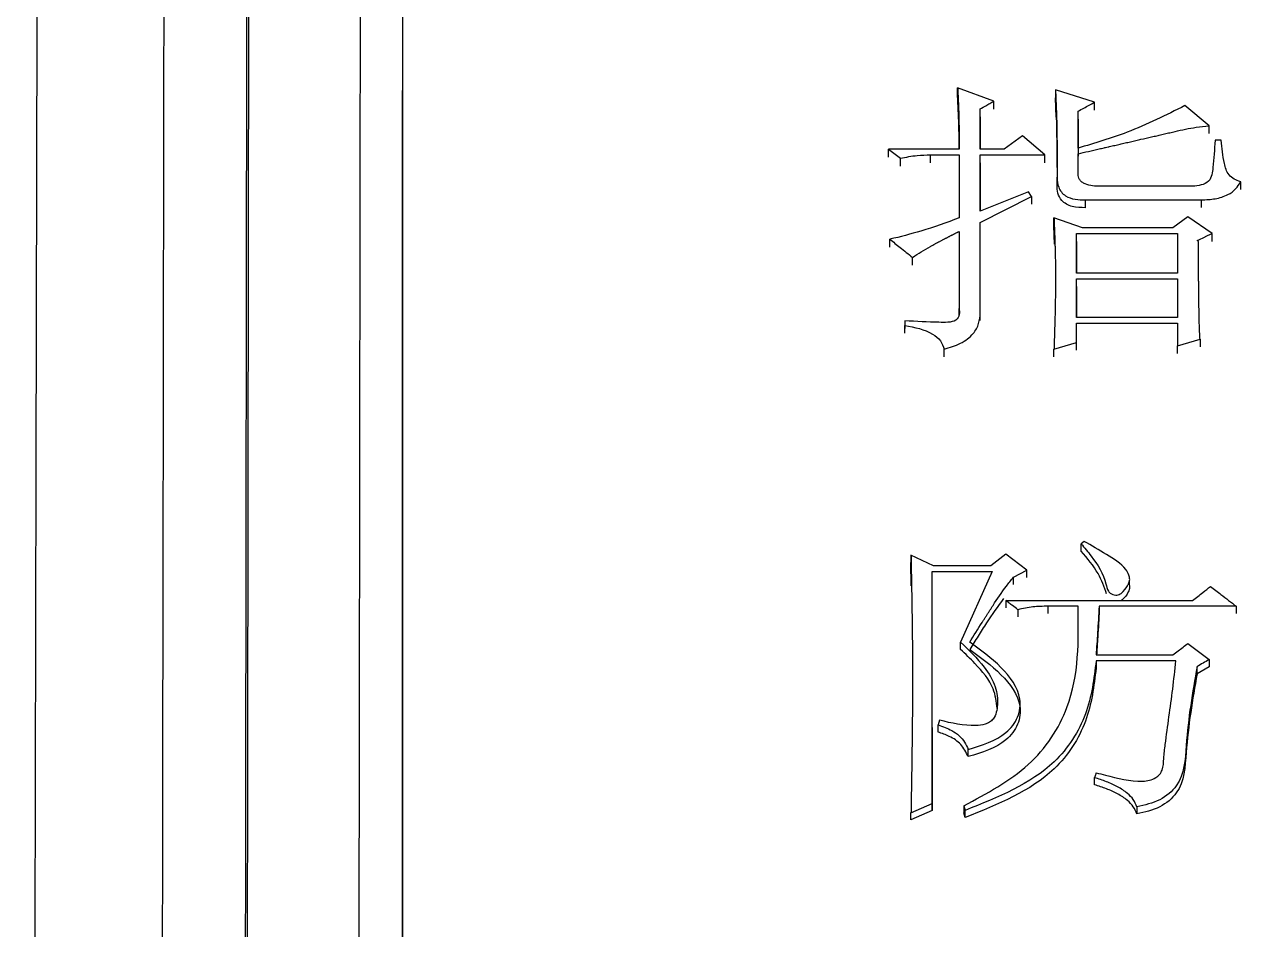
# Model space of a CAD drawing. Header units: millimetres. Extents: x 2379 to 4059, y 879 to 2067.
# Drawn here: x 2702.99 to 2711.73, y 1827 to 1833.5 of the extents above; entities that cross this region are included whole.
import ezdxf

# ---------------------------------------------------------------- set-up
doc = ezdxf.new("R2010")
doc.units = ezdxf.units.MM

msp = doc.modelspace()

# ---------------------------------------------------------------- linework, layer by layer
at = {"color": 7, "linetype": 'Continuous', "lineweight": 25}
for p, q in [((2709.9534, 1832.9526), (2709.6938, 1833.0488)), ((2709.6938, 1832.9914), (2709.6938, 1833.0488)), ((2710.6781, 1832.9446), (2710.3969, 1833.0328)), ((2710.3969, 1833.0328), (2710.3969, 1832.9757)), ((2705.704, 1831.9982), (2705.704, 1833.0294)), ((2709.9534, 1832.8956), (2709.9534, 1832.9526)), ((2710.4018, 1832.8381), (2710.3969, 1832.9754)), ((2710.6781, 1832.8875), (2710.6781, 1832.9446)), ((2709.856, 1832.6068), (2709.856, 1832.8964)), ((2709.856, 1832.8394), (2709.856, 1832.8964)), ((2710.5591, 1832.615), (2710.5591, 1832.8803)), ((2710.5591, 1832.8234), (2710.5591, 1832.8803)), ((2711.5003, 1832.7758), (2711.3272, 1832.9204)), ((2709.856, 1832.8392), (2709.856, 1832.6068)), ((2710.5591, 1832.8231), (2710.5591, 1832.5581)), ((2711.5003, 1832.719), (2711.5003, 1832.7758)), ((2710.1589, 1832.7034), (2710.0291, 1832.6068)), ((2710.3212, 1832.5665), (2710.1589, 1832.7034)), ((2709.1962, 1832.6068), (2709.2827, 1832.5424)), ((2709.7046, 1832.6068), (2709.1962, 1832.6068)), ((2709.1962, 1832.5502), (2709.1962, 1832.6068)), ((2710.0291, 1832.6068), (2709.856, 1832.6068)), ((2711.5868, 1832.6713), (2711.5435, 1832.6713)), ((2709.2827, 1832.4858), (2709.2827, 1832.5424)), ((2709.499, 1832.5665), (2709.7046, 1832.5665)), ((2709.4991, 1832.51), (2709.499, 1832.5665)), ((2709.7046, 1832.5665), (2709.7046, 1832.1141)), ((2709.856, 1832.5665), (2710.3212, 1832.5665)), ((2709.856, 1832.1627), (2709.856, 1832.5665)), ((2709.856, 1832.51), (2709.856, 1832.5665)), ((2709.856, 1832.5098), (2709.856, 1832.1627)), ((2710.3212, 1832.51), (2710.3212, 1832.5665)), ((2710.5591, 1832.4294), (2710.5591, 1832.5746)), ((2710.5591, 1832.518), (2710.5591, 1832.5746)), ((2710.4077, 1832.3486), (2710.4077, 1832.4052)), ((2711.3812, 1832.3406), (2710.7214, 1832.3406)), ((2711.7274, 1832.3166), (2711.7274, 1832.3729)), ((2710.2022, 1832.3002), (2709.856, 1832.1627)), ((2709.856, 1832.0817), (2710.2238, 1832.2678)), ((2710.2238, 1832.2678), (2710.2022, 1832.3002)), ((2710.2238, 1832.2678), (2710.2238, 1832.2116)), ((2710.6132, 1832.2436), (2711.4462, 1832.2436)), ((2710.6132, 1832.1872), (2710.6132, 1832.2436)), ((2711.4462, 1832.1874), (2711.4462, 1832.2436)), ((2709.856, 1831.4313), (2709.856, 1832.0817)), ((2709.856, 1832.0257), (2709.856, 1832.0817)), ((2710.5916, 1832.0412), (2710.3861, 1832.1141)), ((2710.3861, 1832.0581), (2710.3861, 1832.1141)), ((2711.3488, 1832.1222), (2711.2406, 1832.0412)), ((2711.5219, 1832.0006), (2711.3488, 1832.1222)), ((2709.7046, 1832.0169), (2709.7046, 1831.4639)), ((2710.3899, 1831.926), (2710.3861, 1832.0579)), ((2710.5483, 1832.0006), (2711.2731, 1832.0006)), ((2710.5483, 1831.7164), (2710.5483, 1832.0006)), ((2710.5483, 1831.9448), (2710.5483, 1832.0006)), ((2711.2406, 1832.0412), (2710.5916, 1832.0412)), ((2711.2731, 1832.0006), (2711.2731, 1831.7164)), ((2711.5219, 1831.9448), (2711.5219, 1832.0006)), ((2709.207, 1831.9041), (2709.207, 1831.9601)), ((2710.5483, 1831.9446), (2710.5483, 1831.7164)), ((2711.4245, 1831.9439), (2711.4137, 1831.952)), ((2709.3693, 1831.7745), (2709.3693, 1831.8302)), ((2711.2731, 1831.7164), (2710.5483, 1831.7164)), ((2710.5483, 1831.6757), (2711.2731, 1831.6757)), ((2710.5483, 1831.3987), (2710.5483, 1831.6757)), ((2710.5483, 1831.6202), (2710.5483, 1831.6757)), ((2711.2731, 1831.6757), (2711.2731, 1831.3987)), ((2710.5483, 1831.6201), (2710.5483, 1831.3987)), ((2709.7046, 1831.4086), (2709.7046, 1831.4639)), ((2709.3152, 1831.3742), (2709.3152, 1831.3415)), ((2709.856, 1831.3761), (2709.856, 1831.4313)), ((2711.2731, 1831.3987), (2710.5483, 1831.3987)), ((2709.3152, 1831.2865), (2709.3152, 1831.3415)), ((2709.3152, 1831.3382), (2709.3152, 1831.3191)), ((2710.5483, 1831.3579), (2711.2731, 1831.3579)), ((2710.5483, 1831.219), (2710.5483, 1831.3579)), ((2710.5483, 1831.3028), (2710.5483, 1831.3579)), ((2711.2731, 1831.3579), (2711.2731, 1831.1945)), ((2710.3861, 1831.1699), (2710.5483, 1831.219)), ((2710.5483, 1831.1641), (2710.5483, 1831.219)), ((2711.2731, 1831.1945), (2711.4354, 1831.2435)), ((2711.4354, 1831.2435), (2711.4354, 1831.1886)), ((2709.5964, 1831.1151), (2709.5964, 1831.1699)), ((2710.3861, 1831.1151), (2710.3861, 1831.1699)), ((2711.2731, 1831.1396), (2711.2731, 1831.1945)), ((2710.6025, 1829.7896), (2710.5808, 1829.773)), ((2710.5808, 1829.7199), (2710.5808, 1829.773)), ((2709.5207, 1829.6153), (2709.3585, 1829.69)), ((2709.3585, 1829.69), (2709.3585, 1829.637)), ((2709.3608, 1829.4707), (2709.3585, 1829.637)), ((2710.0399, 1829.6983), (2709.9318, 1829.6153)), ((2710.1914, 1829.5821), (2710.0399, 1829.6983)), ((2709.5099, 1829.5738), (2709.9426, 1829.5738)), ((2709.5099, 1827.9073), (2709.5099, 1829.5738)), ((2709.5099, 1829.5209), (2709.5099, 1829.5738)), ((2709.9318, 1829.6153), (2709.5207, 1829.6153)), ((2709.9426, 1829.5738), (2709.7154, 1829.0657)), ((2710.094, 1829.5322), (2710.1914, 1829.5821)), ((2710.1914, 1829.5292), (2710.1914, 1829.5821)), ((2710.094, 1829.4794), (2710.094, 1829.5322)), ((2710.9286, 1829.5233), (2710.9286, 1829.5326)), ((2710.9286, 1829.4795), (2710.9286, 1829.5107)), ((2710.0399, 1829.3658), (2711.3813, 1829.3658)), ((2710.0399, 1829.3658), (2710.0399, 1829.3132)), ((2710.1265, 1829.2992), (2710.1265, 1829.2467)), ((2710.5592, 1829.3242), (2710.3428, 1829.3242)), ((2710.3428, 1829.3242), (2710.3428, 1829.2716)), ((2711.695, 1829.3242), (2710.7106, 1829.3242)), ((2710.7106, 1829.3242), (2710.7106, 1829.2716)), ((2711.695, 1829.3242), (2711.695, 1829.2716)), ((2709.7154, 1829.0134), (2709.7154, 1829.0657)), ((2710.689, 1828.9738), (2711.2407, 1828.9738)), ((2711.2623, 1828.932), (2710.689, 1828.932)), ((2710.689, 1828.932), (2710.689, 1828.8799)), ((2711.5003, 1828.9404), (2711.5003, 1828.8883)), ((2711.4137, 1828.8382), (2711.4137, 1828.8902)), ((2711.5003, 1828.8883), (2711.4137, 1828.8382)), ((2710.1428, 1828.5687), (2710.1428, 1828.6204)), ((2709.564, 1828.5048), (2709.5532, 1828.4712)), ((2709.5099, 1828.4531), (2709.5099, 1827.8566)), ((2709.5532, 1828.4198), (2709.5532, 1828.4712)), ((2709.7695, 1828.2436), (2709.7695, 1828.2948)), ((2710.6782, 1828.0418), (2710.6782, 1828.0928)), ((2709.3585, 1827.8398), (2709.5099, 1827.9073)), ((2709.5099, 1827.8566), (2709.5099, 1827.9073)), ((2709.7371, 1827.8904), (2709.7479, 1827.8567)), ((2710.9811, 1827.882), (2710.9811, 1827.8313)), ((2709.5099, 1827.8566), (2709.3585, 1827.7891)), ((2709.3585, 1827.7891), (2709.3585, 1827.8398)), ((2709.7479, 1827.806), (2709.7371, 1827.8397)), ((2709.7479, 1827.806), (2709.7479, 1827.8567))]:
    msp.add_line(p, q, dxfattribs=at)
at = {"color": 7, "linetype": 'Continuous', "lineweight": 25, "flags": 128}
for points in [[(2702.9875, 1790.5756), (2702.9988, 1795.8671), (2703.01, 1801.1131), (2703.0211, 1806.2894), (2703.0319, 1811.3725), (2703.0426, 1816.3391), (2703.0529, 1821.1664), (2703.0629, 1825.8324), (2703.0724, 1830.3157), (2703.0816, 1834.5959), (2703.0903, 1838.6534), (2703.0984, 1842.4696), (2703.106, 1846.027), (2703.113, 1849.3094), (2703.1194, 1852.3017), (2703.1252, 1854.9904), (2703.1303, 1857.363), (2703.1346, 1859.4087), (2703.1383, 1861.1183), (2703.1412, 1862.4838), (2703.1434, 1863.499), (2703.1448, 1864.1592), (2703.1454, 1864.4615), (2703.1455, 1864.4825)], [(2711.4137, 1831.952), (2711.4577, 1831.9717), (2711.4898, 1831.9862), (2711.5219, 1832.0006)], [(2709.7371, 1827.8904), (2709.7371, 1827.8698), (2709.7371, 1827.8548), (2709.7371, 1827.8397)]]:
    msp.add_lwpolyline(points, dxfattribs=at)
at = {"color": 7, "linetype": 'Continuous', "lineweight": 25}
for points, knots in [([(2705.7035, 1864.7797), (2705.7036, 1864.6757), (2705.7036, 1864.1549), (2705.7037, 1862.788), (2705.7037, 1860.6281), (2705.7038, 1858.0097), (2705.7038, 1855.5472), (2705.7039, 1852.0394), (2705.7039, 1848.8964), (2705.7039, 1844.5813), (2705.704, 1839.8943), (2705.704, 1834.7621), (2705.7041, 1829.3385), (2705.7041, 1824.7798), (2705.7042, 1818.8573), (2705.7042, 1813.9516), (2705.7043, 1807.2726), (2705.7044, 1802.9799), (2705.7045, 1799.9787)], [0, 0, 0, 0, 0.020124, 0.100733, 0.181328, 0.221587, 0.302184, 0.342442, 0.423039, 0.463298, 0.543894, 0.624491, 0.664749, 0.745346, 0.785604, 0.8662, 0.906458, 1, 1, 1, 1]), ([(2704.0349, 1863.8317), (2704.035, 1863.86), (2704.0353, 1863.9485), (2704.034, 1862.9621), (2704.0311, 1860.9492), (2704.0264, 1857.8865), (2704.0212, 1854.4983), (2704.0161, 1851.1609), (2704.0115, 1848.0912), (2704.0059, 1844.4478), (2703.9994, 1840.1771), (2703.9921, 1835.5314), (2703.9844, 1830.5846), (2703.9762, 1825.4142), (2703.9672, 1819.7299), (2703.9573, 1813.5329), (2703.9466, 1806.8491), (2703.9391, 1802.1583), (2703.9352, 1799.7642)], [0, 0, 0, 0, 0.039342, 0.122943, 0.206183, 0.289063, 0.371582, 0.416612, 0.465601, 0.518547, 0.575452, 0.636313, 0.690059, 0.746552, 0.805793, 0.867782, 0.932518, 1, 1, 1, 1]), ([(2704.5402, 1799.6287), (2704.5448, 1802.928), (2704.5539, 1809.5265), (2704.5668, 1818.9565), (2704.5789, 1827.8371), (2704.5899, 1835.9948), (2704.5996, 1843.2952), (2704.6079, 1849.6129), (2704.6146, 1854.835), (2704.6196, 1858.8915), (2704.6228, 1861.6395), (2704.6243, 1863.0856), (2704.6239, 1863.0624), (2704.6237, 1863.0536)], [0, 0, 0, 0, 0.094309, 0.188619, 0.282928, 0.377238, 0.471547, 0.565857, 0.660166, 0.754475, 0.848785, 0.943094, 1, 1, 1, 1]), ([(2704.5542, 1799.58), (2704.5575, 1801.9657), (2704.564, 1806.6723), (2704.5733, 1813.4216), (2704.5819, 1819.7641), (2704.5899, 1825.6593), (2704.5973, 1831.0899), (2704.605, 1836.8229), (2704.6127, 1842.5915), (2704.6199, 1848.0718), (2704.6256, 1852.5389), (2704.6301, 1856.062), (2704.6334, 1858.724), (2704.6356, 1860.6269), (2704.6369, 1861.8457), (2704.6375, 1862.5627), (2704.6373, 1862.5935), (2704.6372, 1862.6082)], [0, 0, 0, 0, 0.06854, 0.13522, 0.200041, 0.263001, 0.324101, 0.38334, 0.468684, 0.549845, 0.626823, 0.699617, 0.768227, 0.832652, 0.892892, 0.948946, 1, 1, 1, 1]), ([(2705.4354, 1861.8544), (2705.4354, 1861.8664), (2705.4357, 1861.9787), (2705.4355, 1861.626), (2705.435, 1861.0561), (2705.4344, 1860.5094), (2705.4337, 1859.8352), (2705.4328, 1859.0271), (2705.4317, 1858.0872), (2705.4304, 1857.0157), (2705.4283, 1855.3061), (2705.4249, 1852.62), (2705.4197, 1848.4702), (2705.413, 1843.2538), (2705.4057, 1837.6469), (2705.3981, 1831.9697), (2705.3906, 1826.5026), (2705.3824, 1820.4898), (2705.3734, 1813.9422), (2705.3636, 1806.8993), (2705.3568, 1801.957), (2705.3533, 1799.4429)], [0, 0, 0, 0, 0.008365, 0.077995, 0.107986, 0.138061, 0.168221, 0.198465, 0.228793, 0.259205, 0.289702, 0.358895, 0.433683, 0.514064, 0.600037, 0.66048, 0.723411, 0.788828, 0.856732, 0.927123, 1, 1, 1, 1]), ([(2709.6938, 1833.0488), (2709.6939, 1833.0464), (2709.6941, 1833.0416), (2709.6945, 1833.0344), (2709.6949, 1833.0271), (2709.6952, 1833.0199), (2709.6956, 1833.0127), (2709.6959, 1833.0054), (2709.6963, 1832.9982), (2709.6967, 1832.991), (2709.697, 1832.9837), (2709.6973, 1832.9765), (2709.6977, 1832.9693), (2709.698, 1832.962), (2709.6983, 1832.9548), (2709.6987, 1832.9475), (2709.699, 1832.9403), (2709.6993, 1832.933), (2709.6996, 1832.9258), (2709.6999, 1832.9186), (2709.7002, 1832.9113), (2709.7004, 1832.9053), (2709.7006, 1832.8992), (2709.7008, 1832.8932), (2709.7011, 1832.8859), (2709.7013, 1832.8787), (2709.7015, 1832.8715), (2709.7017, 1832.8642), (2709.7019, 1832.8569), (2709.7021, 1832.8497), (2709.7023, 1832.8424), (2709.7025, 1832.8364), (2709.7026, 1832.8304), (2709.7027, 1832.8243), (2709.7029, 1832.8171), (2709.703, 1832.8098), (2709.7031, 1832.8025), (2709.7033, 1832.7953), (2709.7034, 1832.788), (2709.7035, 1832.7808), (2709.7036, 1832.7735), (2709.7037, 1832.7662), (2709.7038, 1832.7602), (2709.7038, 1832.7541), (2709.7039, 1832.7481), (2709.704, 1832.7408), (2709.704, 1832.7336), (2709.7041, 1832.7263), (2709.7041, 1832.719), (2709.7042, 1832.7118), (2709.7042, 1832.7045), (2709.7043, 1832.6972), (2709.7043, 1832.6912), (2709.7043, 1832.6851), (2709.7044, 1832.6791), (2709.7044, 1832.6718), (2709.7044, 1832.6645), (2709.7044, 1832.6573), (2709.7045, 1832.65), (2709.7045, 1832.6427), (2709.7045, 1832.6355), (2709.7045, 1832.6282), (2709.7045, 1832.6221), (2709.7046, 1832.615), (2709.7046, 1832.6103), (2709.7046, 1832.6068)], [0, 0, 0, 0, 0.01641, 0.03282, 0.04923, 0.06564, 0.08205, 0.098461, 0.114871, 0.131281, 0.147691, 0.164101, 0.180511, 0.196921, 0.213331, 0.229741, 0.246151, 0.262561, 0.278972, 0.295382, 0.311792, 0.328202, 0.336407, 0.352817, 0.369227, 0.385637, 0.402047, 0.418457, 0.434867, 0.451278, 0.467688, 0.484098, 0.492303, 0.508713, 0.525123, 0.541533, 0.557943, 0.574353, 0.590763, 0.607173, 0.623583, 0.639994, 0.656404, 0.664609, 0.681019, 0.697429, 0.713839, 0.730249, 0.746659, 0.763069, 0.779479, 0.795889, 0.8123, 0.820505, 0.836915, 0.853325, 0.869735, 0.886145, 0.902555, 0.918965, 0.935375, 0.951785, 0.968195, 0.9764, 1, 1, 1, 1]), ([(2710.3969, 1833.0328), (2710.3972, 1833.0266), (2710.3976, 1833.0173), (2710.3981, 1833.0049), (2710.3985, 1832.9957), (2710.3989, 1832.9864), (2710.3993, 1832.9771), (2710.3997, 1832.9678), (2710.4002, 1832.9554), (2710.4009, 1832.9399), (2710.4016, 1832.9213), (2710.4023, 1832.9027), (2710.4037, 1832.8655), (2710.4049, 1832.8283), (2710.4058, 1832.7911), (2710.4062, 1832.7724), (2710.4066, 1832.7538), (2710.4069, 1832.7352), (2710.4072, 1832.7165), (2710.4075, 1832.6917), (2710.4077, 1832.6668), (2710.4079, 1832.6419), (2710.408, 1832.6233), (2710.4081, 1832.6046), (2710.4081, 1832.5859), (2710.4081, 1832.5704), (2710.4081, 1832.5579), (2710.4081, 1832.5486), (2710.4081, 1832.5392), (2710.4081, 1832.5299), (2710.4081, 1832.5206), (2710.4081, 1832.5112), (2710.4081, 1832.5019), (2710.408, 1832.4925), (2710.408, 1832.4801), (2710.408, 1832.4676), (2710.4079, 1832.4551), (2710.4079, 1832.4458), (2710.4078, 1832.438), (2710.4078, 1832.4318), (2710.4078, 1832.4271), (2710.4078, 1832.4224), (2710.4078, 1832.4177), (2710.4077, 1832.412), (2710.4077, 1832.4078), (2710.4077, 1832.4052)], [0, 0, 0, 0, 0.0297, 0.04455, 0.0594, 0.07425, 0.0891, 0.10395, 0.1188, 0.1485, 0.1782, 0.2079, 0.237599, 0.3564, 0.3861, 0.4158, 0.4455, 0.4752, 0.5049, 0.5346, 0.594, 0.6237, 0.6534, 0.6831, 0.7128, 0.742499, 0.757349, 0.772199, 0.787049, 0.801899, 0.816749, 0.831599, 0.846449, 0.861299, 0.876149, 0.905849, 0.920699, 0.935549, 0.950399, 0.957824, 0.965249, 0.972674, 0.980099, 0.987524, 1, 1, 1, 1]), ([(2709.7044, 1832.6068), (2709.7043, 1832.6267), (2709.7042, 1832.6853), (2709.7023, 1832.8136), (2709.6971, 1832.9218), (2709.6938, 1832.9914)], [0, 0, 0, 0, 0.154244, 0.455917, 1, 1, 1, 1]), ([(2709.856, 1832.8964), (2709.8696, 1832.9043), (2709.8927, 1832.9176), (2709.9251, 1832.9363), (2709.944, 1832.9472), (2709.9534, 1832.9526)], [0, 0, 0, 0, 0.419954, 0.709976, 1, 1, 1, 1]), ([(2710.5591, 1832.8803), (2710.5731, 1832.8878), (2710.5999, 1832.9023), (2710.6395, 1832.9237), (2710.6653, 1832.9376), (2710.6781, 1832.9446)], [0, 0, 0, 0, 0.350984, 0.675491, 1, 1, 1, 1]), ([(2711.3272, 1832.9204), (2711.1913, 1832.8524), (2710.9472, 1832.73), (2710.6784, 1832.6503), (2710.5591, 1832.615)], [0, 0, 0, 0, 0.5565668, 1, 1, 1, 1]), ([(2710.4023, 1832.8384), (2710.4024, 1832.8345), (2710.4029, 1832.8036), (2710.4073, 1832.6363), (2710.4076, 1832.5169), (2710.4077, 1832.4551), (2710.4077, 1832.4329), (2710.4077, 1832.429), (2710.4077, 1832.43), (2710.4078, 1832.4304)], [0, 0, 0, 0, 0.068293, 0.542837, 0.809759, 0.931747, 0.959329, 0.986395, 1, 1, 1, 1]), ([(2710.5591, 1832.5746), (2710.6094, 1832.5861), (2710.6659, 1832.5991), (2710.7286, 1832.6134), (2710.7443, 1832.617), (2710.76, 1832.6206), (2710.7726, 1832.6235), (2710.7883, 1832.6271), (2710.8102, 1832.6321), (2710.8416, 1832.6393), (2710.873, 1832.6465), (2710.9044, 1832.6537), (2710.9295, 1832.6595), (2710.9609, 1832.6667), (2710.986, 1832.6725), (2711.0299, 1832.6826), (2711.0676, 1832.6912), (2711.1115, 1832.7013), (2711.1366, 1832.7071), (2711.168, 1832.7144), (2711.1931, 1832.7202), (2711.2244, 1832.7274), (2711.2934, 1832.7434), (2711.3867, 1832.7641), (2711.4694, 1832.7727), (2711.5003, 1832.7758)], [0, 0, 0, 0, 0.1607092, 0.1807979, 0.2008865, 0.2109308, 0.2310195, 0.2410638, 0.2611525, 0.3013298, 0.3415071, 0.3615958, 0.4017731, 0.4218617, 0.462039, 0.4821277, 0.5624823, 0.582571, 0.6227483, 0.6428369, 0.6830142, 0.7031029, 0.7432802, 0.9040946, 1, 1, 1, 1]), ([(2711.5435, 1832.6713), (2711.5392, 1832.6055), (2711.5339, 1832.5226), (2711.5223, 1832.4242), (2711.503, 1832.3723), (2711.4434, 1832.3468), (2711.4021, 1832.3427), (2711.3812, 1832.3406)], [0, 0, 0, 0, 0.489877, 0.617073, 0.743751, 0.869803, 1, 1, 1, 1]), ([(2711.7274, 1832.3729), (2711.7111, 1832.3786), (2711.679, 1832.3899), (2711.6283, 1832.4325), (2711.6009, 1832.5324), (2711.5924, 1832.6162), (2711.5868, 1832.6713)], [0, 0, 0, 0, 0.1278182, 0.252018, 0.5084072, 1, 1, 1, 1]), ([(2709.2827, 1832.5424), (2709.3225, 1832.5504), (2709.3936, 1832.5647), (2709.4668, 1832.566), (2709.499, 1832.5665)], [0, 0, 0, 0, 0.558835, 1, 1, 1, 1]), ([(2710.7214, 1832.3406), (2710.6823, 1832.3419), (2710.6334, 1832.3436), (2710.5859, 1832.3702), (2710.5634, 1832.3939), (2710.5608, 1832.4156), (2710.5591, 1832.4294)], [0, 0, 0, 0, 0.51629, 0.647429, 0.774862, 1, 1, 1, 1]), ([(2710.4077, 1832.4052), (2710.4092, 1832.3809), (2710.4121, 1832.332), (2710.4603, 1832.2692), (2710.5377, 1832.244), (2710.5879, 1832.2437), (2710.6132, 1832.2436)], [0, 0, 0, 0, 0.26803, 0.540931, 0.767912, 1, 1, 1, 1]), ([(2710.6132, 1832.1872), (2710.5807, 1832.1874), (2710.517, 1832.1877), (2710.4399, 1832.2306), (2710.411, 1832.2916), (2710.4088, 1832.3297), (2710.4077, 1832.3486)], [0, 0, 0, 0, 0.294945, 0.576546, 0.789412, 1, 1, 1, 1]), ([(2711.4462, 1832.2436), (2711.4792, 1832.2448), (2711.5449, 1832.2473), (2711.6312, 1832.2741), (2711.6944, 1832.3189), (2711.7165, 1832.3551), (2711.7274, 1832.3729)], [0, 0, 0, 0, 0.288794, 0.57293, 0.789593, 1, 1, 1, 1]), ([(2709.7046, 1832.1141), (2709.614, 1832.0806), (2709.452, 1832.0207), (2709.282, 1831.9787), (2709.207, 1831.9601)], [0, 0, 0, 0, 0.558886, 1, 1, 1, 1]), ([(2710.3861, 1832.1141), (2710.3863, 1832.1078), (2710.3867, 1832.0984), (2710.3872, 1832.0859), (2710.3876, 1832.0765), (2710.3879, 1832.0671), (2710.3883, 1832.0577), (2710.3886, 1832.0483), (2710.389, 1832.0389), (2710.3894, 1832.0295), (2710.3897, 1832.0201), (2710.3901, 1832.0107), (2710.3904, 1832.0012), (2710.3908, 1831.9918), (2710.3911, 1831.9824), (2710.3914, 1831.973), (2710.3917, 1831.9636), (2710.3921, 1831.9542), (2710.3925, 1831.9416), (2710.393, 1831.9259), (2710.3935, 1831.9071), (2710.3941, 1831.8883), (2710.3946, 1831.8694), (2710.395, 1831.8506), (2710.3955, 1831.8317), (2710.3958, 1831.8128), (2710.3964, 1831.7751), (2710.3968, 1831.7373), (2710.3969, 1831.6996), (2710.397, 1831.6807), (2710.3969, 1831.6555), (2710.3968, 1831.624), (2710.3964, 1831.5862), (2710.396, 1831.5484), (2710.3953, 1831.5105), (2710.3947, 1831.479), (2710.3941, 1831.4474), (2710.3935, 1831.4222), (2710.3928, 1831.3969), (2710.3923, 1831.378), (2710.3918, 1831.359), (2710.3914, 1831.3432), (2710.391, 1831.3306), (2710.3908, 1831.3211), (2710.3905, 1831.3116), (2710.3902, 1831.3021), (2710.3899, 1831.2927), (2710.3896, 1831.2832), (2710.3893, 1831.2737), (2710.389, 1831.2642), (2710.3887, 1831.2547), (2710.3884, 1831.2453), (2710.3882, 1831.2358), (2710.3879, 1831.2279), (2710.3877, 1831.2215), (2710.3876, 1831.2168), (2710.3874, 1831.212), (2710.3873, 1831.2073), (2710.3871, 1831.2026), (2710.387, 1831.1978), (2710.3868, 1831.1931), (2710.3867, 1831.1883), (2710.3865, 1831.1836), (2710.3863, 1831.1774), (2710.3862, 1831.1729), (2710.3861, 1831.1699)], [0, 0, 0, 0, 0.020012, 0.030018, 0.040024, 0.050031, 0.060037, 0.070043, 0.080049, 0.090055, 0.100061, 0.110067, 0.120073, 0.130079, 0.140086, 0.150092, 0.160098, 0.170104, 0.18011, 0.200122, 0.220134, 0.240147, 0.260159, 0.280171, 0.300183, 0.320196, 0.340208, 0.420258, 0.44027, 0.460282, 0.480294, 0.520319, 0.560343, 0.600368, 0.640392, 0.680417, 0.700429, 0.740454, 0.760466, 0.780478, 0.80049, 0.820502, 0.830509, 0.840515, 0.850521, 0.860527, 0.870533, 0.880539, 0.890545, 0.900551, 0.910557, 0.920564, 0.93057, 0.940576, 0.945579, 0.950582, 0.955585, 0.960588, 0.965591, 0.970594, 0.975597, 0.9806, 0.985603, 0.990606, 1, 1, 1, 1]), ([(2705.7045, 1800.8985), (2705.7045, 1801.2052), (2705.7044, 1804.1042), (2705.7043, 1809.53), (2705.7042, 1815.7477), (2705.7041, 1821.7827), (2705.7041, 1826.4127), (2705.704, 1830.2237), (2705.704, 1831.667), (2705.704, 1832.0639)], [0, 0, 0, 0, 0.027476, 0.259697, 0.491874, 0.607849, 0.840033, 0.956008, 1, 1, 1, 1]), ([(2709.3693, 1831.8302), (2709.4114, 1831.8574), (2709.4562, 1831.8863), (2709.5063, 1831.9137), (2709.5174, 1831.9197), (2709.5286, 1831.9257), (2709.5398, 1831.9317), (2709.551, 1831.9377), (2709.5622, 1831.9436), (2709.5734, 1831.9495), (2709.5819, 1831.9539), (2709.5931, 1831.9598), (2709.6044, 1831.9656), (2709.6143, 1831.9707), (2709.6214, 1831.9744), (2709.627, 1831.9773), (2709.6327, 1831.9802), (2709.6383, 1831.9831), (2709.644, 1831.986), (2709.6497, 1831.9889), (2709.6539, 1831.991), (2709.6596, 1831.9939), (2709.6652, 1831.9968), (2709.6709, 1831.9997), (2709.6752, 1832.0019), (2709.6808, 1832.0048), (2709.6865, 1832.0077), (2709.6922, 1832.0105), (2709.6977, 1832.0134), (2709.7019, 1832.0155), (2709.7046, 1832.0169)], [0, 0, 0, 0, 0.396041, 0.420732, 0.445423, 0.494806, 0.519497, 0.544188, 0.59357, 0.618261, 0.642952, 0.667643, 0.717025, 0.741716, 0.754061, 0.778752, 0.791098, 0.803443, 0.828134, 0.84048, 0.852825, 0.865171, 0.889862, 0.902207, 0.914553, 0.926898, 0.951589, 0.963935, 0.97628, 1, 1, 1, 1]), ([(2709.207, 1831.9601), (2709.2312, 1831.9407), (2709.2704, 1831.9094), (2709.3244, 1831.8661), (2709.3543, 1831.8422), (2709.3693, 1831.8302)], [0, 0, 0, 0, 0.447792, 0.723896, 1, 1, 1, 1]), ([(2711.4354, 1831.2435), (2711.4352, 1831.2464), (2711.4349, 1831.2521), (2711.4344, 1831.2606), (2711.4337, 1831.272), (2711.4331, 1831.2835), (2711.4325, 1831.2949), (2711.4321, 1831.3034), (2711.4316, 1831.3149), (2711.4311, 1831.3263), (2711.4304, 1831.3462), (2711.4296, 1831.3833), (2711.4278, 1831.4632), (2711.4262, 1831.5544), (2711.4258, 1831.6341), (2711.4255, 1831.6739), (2711.4253, 1831.6967), (2711.4252, 1831.7138), (2711.4251, 1831.728), (2711.4251, 1831.7422), (2711.425, 1831.7536), (2711.425, 1831.7649), (2711.4249, 1831.7763), (2711.4249, 1831.7877), (2711.4248, 1831.799), (2711.4248, 1831.8076), (2711.4248, 1831.8189), (2711.4248, 1831.8303), (2711.4247, 1831.8416), (2711.4247, 1831.853), (2711.4247, 1831.8644), (2711.4247, 1831.8757), (2711.4246, 1831.8842), (2711.4246, 1831.8913), (2711.4246, 1831.8984), (2711.4246, 1831.9041), (2711.4246, 1831.9098), (2711.4246, 1831.914), (2711.4246, 1831.9197), (2711.4246, 1831.9254), (2711.4246, 1831.9311), (2711.4245, 1831.9367), (2711.4245, 1831.941), (2711.4245, 1831.9439)], [0, 0, 0, 0, 0.012194, 0.024389, 0.036583, 0.060972, 0.073167, 0.085361, 0.097556, 0.121945, 0.134139, 0.182918, 0.280473, 0.475585, 0.573141, 0.621919, 0.646308, 0.670697, 0.695086, 0.70728, 0.731669, 0.743863, 0.756058, 0.780447, 0.792641, 0.804836, 0.81703, 0.841419, 0.853613, 0.865808, 0.890197, 0.902391, 0.914586, 0.92678, 0.932877, 0.945072, 0.951169, 0.957266, 0.963363, 0.975558, 0.981655, 0.987752, 1, 1, 1, 1]), ([(2709.7047, 1831.4639), (2709.7064, 1831.4493), (2709.7096, 1831.4198), (2709.6853, 1831.3721), (2709.6212, 1831.3619), (2709.5005, 1831.3649), (2709.3971, 1831.3701), (2709.3152, 1831.3742)], [0, 0, 0, 0, 0.111377, 0.22453, 0.350906, 0.486016, 1, 1, 1, 1]), ([(2709.5964, 1831.1699), (2709.6369, 1831.1821), (2709.7166, 1831.2059), (2709.8049, 1831.2728), (2709.8505, 1831.353), (2709.8542, 1831.4053), (2709.856, 1831.4313)], [0, 0, 0, 0, 0.291847, 0.573788, 0.788346, 1, 1, 1, 1]), ([(2709.3152, 1831.3415), (2709.3855, 1831.3277), (2709.4825, 1831.3086), (2709.5759, 1831.2344), (2709.5897, 1831.1912), (2709.5964, 1831.1699)], [0, 0, 0, 0, 0.573358, 0.790473, 1, 1, 1, 1]), ([(2710.5808, 1829.773), (2710.6054, 1829.7437), (2710.6796, 1829.6551), (2710.7528, 1829.5411), (2710.7671, 1829.4415), (2710.7894, 1829.4168), (2710.808, 1829.4071), (2710.8279, 1829.4031), (2710.8469, 1829.405), (2710.8666, 1829.4137), (2710.8944, 1829.4391), (2710.9196, 1829.4738), (2710.9326, 1829.5155), (2710.9253, 1829.5523), (2710.8811, 1829.6231), (2710.7613, 1829.6992), (2710.6559, 1829.7592), (2710.6025, 1829.7896)], [0, 0, 0, 0, 0.109651, 0.330682, 0.3864, 0.404634, 0.422868, 0.441529, 0.456387, 0.471247, 0.497612, 0.560433, 0.593185, 0.625961, 0.670922, 0.833212, 1, 1, 1, 1]), ([(2710.7642, 1829.4118), (2710.7464, 1829.4616), (2710.7064, 1829.5732), (2710.6255, 1829.6676), (2710.5808, 1829.7199)], [0, 0, 0, 0, 0.446588, 1, 1, 1, 1]), ([(2709.3585, 1829.69), (2709.3588, 1829.6743), (2709.3592, 1829.6507), (2709.3598, 1829.6193), (2709.3602, 1829.5957), (2709.3607, 1829.5721), (2709.3611, 1829.5485), (2709.3616, 1829.5249), (2709.362, 1829.5013), (2709.3624, 1829.4777), (2709.363, 1829.4462), (2709.3635, 1829.4146), (2709.3641, 1829.3831), (2709.3645, 1829.3595), (2709.365, 1829.3279), (2709.3655, 1829.2964), (2709.3659, 1829.2648), (2709.3663, 1829.2412), (2709.3666, 1829.2175), (2709.367, 1829.1859), (2709.3674, 1829.1543), (2709.3677, 1829.1227), (2709.368, 1829.099), (2709.3682, 1829.0753), (2709.3685, 1829.0437), (2709.3687, 1829.012), (2709.3689, 1828.9804), (2709.3691, 1828.9606), (2709.3691, 1828.9448), (2709.3692, 1828.9329), (2709.3692, 1828.921), (2709.3693, 1828.9052), (2709.3694, 1828.8894), (2709.3694, 1828.8735), (2709.3694, 1828.8616), (2709.3694, 1828.8498), (2709.3694, 1828.8379), (2709.3695, 1828.826), (2709.3695, 1828.8161), (2709.3695, 1828.8082), (2709.3695, 1828.8022), (2709.3695, 1828.7943), (2709.3694, 1828.7864), (2709.3694, 1828.7784), (2709.3694, 1828.7705), (2709.3694, 1828.7606), (2709.3694, 1828.7487), (2709.3694, 1828.7329), (2709.3693, 1828.717), (2709.3693, 1828.7011), (2709.3692, 1828.6892), (2709.3691, 1828.6734), (2709.369, 1828.6535), (2709.3689, 1828.6297), (2709.3688, 1828.6059), (2709.3686, 1828.5821), (2709.3684, 1828.5503), (2709.3681, 1828.5185), (2709.3678, 1828.4867), (2709.3676, 1828.4629), (2709.3673, 1828.4391), (2709.367, 1828.4072), (2709.3666, 1828.3754), (2709.3662, 1828.3436), (2709.3659, 1828.3197), (2709.3656, 1828.2958), (2709.3652, 1828.264), (2709.3648, 1828.2321), (2709.3643, 1828.2003), (2709.3639, 1828.1764), (2709.3635, 1828.1445), (2709.363, 1828.1126), (2709.3625, 1828.0807), (2709.3621, 1828.0567), (2709.3617, 1828.0328), (2709.3612, 1828.0009), (2709.3606, 1827.969), (2709.3601, 1827.937), (2709.3597, 1827.913), (2709.3592, 1827.8806), (2709.3587, 1827.8562), (2709.3585, 1827.8398)], [0, 0, 0, 0, 0.025705, 0.038557, 0.05141, 0.064262, 0.077115, 0.089967, 0.102819, 0.115672, 0.128524, 0.154229, 0.167082, 0.179934, 0.192786, 0.218491, 0.231344, 0.244196, 0.257049, 0.269901, 0.295606, 0.308458, 0.321311, 0.334163, 0.347016, 0.37272, 0.385573, 0.398425, 0.404851, 0.411278, 0.417704, 0.42413, 0.436983, 0.443409, 0.449835, 0.456261, 0.462687, 0.469114, 0.47554, 0.478753, 0.481966, 0.485179, 0.491605, 0.494818, 0.498032, 0.504458, 0.510884, 0.51731, 0.530163, 0.536589, 0.543015, 0.549441, 0.562294, 0.575146, 0.587999, 0.600851, 0.613703, 0.639408, 0.652261, 0.665113, 0.677966, 0.690818, 0.716523, 0.729375, 0.742228, 0.75508, 0.767933, 0.793637, 0.80649, 0.819342, 0.832195, 0.857899, 0.870752, 0.883604, 0.896457, 0.909309, 0.935014, 0.947866, 0.960719, 0.973571, 1, 1, 1, 1]), ([(2709.7803, 1829.0657), (2709.8099, 1829.1128), (2709.8432, 1829.1657), (2709.8805, 1829.2244), (2709.8899, 1829.2391), (2709.8992, 1829.2537), (2709.9086, 1829.2684), (2709.918, 1829.283), (2709.9311, 1829.3035), (2709.9707, 1829.3649), (2710.0254, 1829.4449), (2710.0771, 1829.5107), (2710.094, 1829.5322)], [0, 0, 0, 0, 0.297523, 0.334713, 0.371903, 0.390498, 0.427689, 0.464879, 0.483474, 0.557855, 0.855503, 1, 1, 1, 1]), ([(2710.9264, 1829.4792), (2710.928, 1829.4727), (2710.9326, 1829.4548), (2710.915, 1829.4165), (2710.8951, 1829.3837), (2710.8728, 1829.3678), (2710.87, 1829.3658)], [0, 0, 0, 0, 0.152794, 0.423866, 0.927502, 1, 1, 1, 1]), ([(2711.3813, 1829.3658), (2711.3938, 1829.3754), (2711.4187, 1829.3946), (2711.462, 1829.4279), (2711.4928, 1829.4516), (2711.5111, 1829.4657)], [0, 0, 0, 0, 0.288432, 0.576865, 1, 1, 1, 1]), ([(2711.5111, 1829.4657), (2711.5361, 1829.4465), (2711.5792, 1829.4133), (2711.6405, 1829.3662), (2711.6768, 1829.3382), (2711.695, 1829.3242)], [0, 0, 0, 0, 0.407194, 0.703597, 1, 1, 1, 1]), ([(2710.0241, 1829.3797), (2709.9821, 1829.3217), (2709.9179, 1829.233), (2709.8406, 1829.1089), (2709.8004, 1829.0453), (2709.7803, 1829.0134)], [0, 0, 0, 0, 0.485895, 0.742945, 1, 1, 1, 1]), ([(2710.1265, 1829.2992), (2710.114, 1829.3088), (2710.0933, 1829.3247), (2710.0645, 1829.3469), (2710.0481, 1829.3595), (2710.0399, 1829.3658)], [0, 0, 0, 0, 0.432643, 0.716321, 1, 1, 1, 1]), ([(2709.7371, 1827.8904), (2709.9032, 1827.9786), (2710.2282, 1828.151), (2710.5697, 1828.6702), (2710.5632, 1829.077), (2710.5592, 1829.3242)], [0, 0, 0, 0, 0.291092, 0.569283, 1, 1, 1, 1]), ([(2710.3428, 1829.3242), (2710.3065, 1829.3234), (2710.2333, 1829.3219), (2710.1623, 1829.3068), (2710.1265, 1829.2992)], [0, 0, 0, 0, 0.495714, 1, 1, 1, 1]), ([(2710.7106, 1829.3242), (2710.7067, 1829.2608), (2710.7011, 1829.1708), (2710.6939, 1829.054), (2710.6906, 1829.0005), (2710.689, 1828.9738)], [0, 0, 0, 0, 0.542952, 0.771476, 1, 1, 1, 1]), ([(2710.7106, 1829.2716), (2710.7067, 1829.2083), (2710.7006, 1829.1091), (2710.6944, 1829.0097), (2710.6922, 1828.9738)], [0, 0, 0, 0, 0.638679, 1, 1, 1, 1]), ([(2709.7154, 1829.0657), (2709.7746, 1829.0085), (2709.8749, 1828.9115), (2709.9713, 1828.7563), (2709.9846, 1828.6402), (2709.9738, 1828.5622), (2709.9559, 1828.5177), (2709.9243, 1828.4891), (2709.8818, 1828.4718), (2709.7585, 1828.4583), (2709.6504, 1828.4842), (2709.564, 1828.5048)], [0, 0, 0, 0, 0.236471, 0.400892, 0.534168, 0.588802, 0.643894, 0.675813, 0.707612, 0.766357, 1, 1, 1, 1]), ([(2709.9789, 1828.5903), (2709.9725, 1828.6379), (2709.9565, 1828.7576), (2709.8394, 1828.8944), (2709.7497, 1828.9805), (2709.7154, 1829.0134)], [0, 0, 0, 0, 0.289302, 0.728342, 1, 1, 1, 1]), ([(2709.7695, 1828.2948), (2709.8687, 1828.3249), (2710.0185, 1828.3704), (2710.1363, 1828.5232), (2710.1563, 1828.7021), (2710.0119, 1828.8978), (2709.8586, 1829.009), (2709.7803, 1829.0657)], [0, 0, 0, 0, 0.250217, 0.37779, 0.502112, 0.745933, 1, 1, 1, 1]), ([(2709.7803, 1829.0134), (2709.8586, 1828.9568), (2710.0118, 1828.8458), (2710.1563, 1828.6504), (2710.1363, 1828.4716), (2710.0184, 1828.319), (2709.8687, 1828.2736), (2709.7695, 1828.2436)], [0, 0, 0, 0, 0.254102, 0.497856, 0.622112, 0.749663, 1, 1, 1, 1]), ([(2711.2407, 1828.9738), (2711.2532, 1828.9834), (2711.2774, 1829.0022), (2711.3135, 1829.03), (2711.3371, 1829.0482), (2711.3488, 1829.0573)], [0, 0, 0, 0, 0.346119, 0.673059, 1, 1, 1, 1]), ([(2711.3488, 1829.0573), (2711.3741, 1829.0378), (2711.4246, 1828.9989), (2711.475, 1828.9599), (2711.5003, 1828.9404)], [0, 0, 0, 0, 0.499999, 1, 1, 1, 1]), ([(2710.689, 1828.932), (2710.6732, 1828.803), (2710.6414, 1828.5435), (2710.3616, 1828.1043), (2709.9834, 1827.9517), (2709.7479, 1827.8567)], [0, 0, 0, 0, 0.271558, 0.546438, 1, 1, 1, 1]), ([(2710.6891, 1828.1266), (2710.7111, 1828.1214), (2710.8205, 1828.0957), (2710.9485, 1828.0589), (2711.073, 1828.0716), (2711.1158, 1828.0889), (2711.1474, 1828.1148), (2711.1727, 1828.1619), (2711.1741, 1828.2362), (2711.1973, 1828.4302), (2711.2329, 1828.664), (2711.2549, 1828.8643), (2711.2623, 1828.932)], [0, 0, 0, 0, 0.047616, 0.236668, 0.271199, 0.305853, 0.333079, 0.360338, 0.428756, 0.509882, 0.834445, 1, 1, 1, 1]), ([(2711.5003, 1828.9404), (2711.4859, 1828.932), (2711.457, 1828.9153), (2711.4282, 1828.8986), (2711.4137, 1828.8902)], [0, 0, 0, 0, 0.5, 1, 1, 1, 1]), ([(2710.689, 1828.8799), (2710.6732, 1828.7511), (2710.6414, 1828.4919), (2710.3614, 1828.0532), (2709.9833, 1827.9009), (2709.7479, 1827.806)], [0, 0, 0, 0, 0.271428, 0.546253, 1, 1, 1, 1]), ([(2711.4137, 1828.8902), (2711.382, 1828.7053), (2711.3339, 1828.4246), (2711.3235, 1828.0668), (2711.1493, 1827.9207), (2711.0381, 1827.8951), (2710.9811, 1827.882)], [0, 0, 0, 0, 0.492344, 0.747305, 0.87043, 1, 1, 1, 1]), ([(2711.4137, 1828.8382), (2711.382, 1828.6535), (2711.3339, 1828.3732), (2711.3234, 1828.0158), (2711.1493, 1827.8699), (2711.0381, 1827.8444), (2710.9811, 1827.8313)], [0, 0, 0, 0, 0.492228, 0.747139, 0.870314, 1, 1, 1, 1]), ([(2709.5532, 1828.4712), (2709.587, 1828.4595), (2709.6422, 1828.4403), (2709.7054, 1828.3951), (2709.7469, 1828.3486), (2709.762, 1828.3126), (2709.7695, 1828.2948)], [0, 0, 0, 0, 0.34974, 0.571287, 0.787704, 1, 1, 1, 1]), ([(2709.7695, 1828.2436), (2709.7543, 1828.2742), (2709.7251, 1828.3333), (2709.641, 1828.3901), (2709.5806, 1828.4105), (2709.5532, 1828.4198)], [0, 0, 0, 0, 0.370996, 0.713919, 1, 1, 1, 1]), ([(2710.689, 1828.1266), (2710.6881, 1828.1237), (2710.6858, 1828.1167), (2710.6822, 1828.1054), (2710.6795, 1828.097), (2710.6782, 1828.0928)], [0, 0, 0, 0, 0.252887, 0.626447, 1, 1, 1, 1]), ([(2710.9811, 1827.882), (2710.974, 1827.9), (2710.9596, 1827.9366), (2710.9101, 1827.9857), (2710.8439, 1828.0284), (2710.7632, 1828.0644), (2710.7066, 1828.0833), (2710.6782, 1828.0928)], [0, 0, 0, 0, 0.1624123, 0.328967, 0.5495924, 0.7738532, 1, 1, 1, 1]), ([(2710.9811, 1827.8313), (2710.974, 1827.8493), (2710.9596, 1827.8858), (2710.9101, 1827.9349), (2710.8438, 1827.9775), (2710.7632, 1828.0135), (2710.7066, 1828.0323), (2710.6782, 1828.0418)], [0, 0, 0, 0, 0.162317, 0.328828, 0.549463, 0.773777, 1, 1, 1, 1])]:
    msp.add_open_spline(points, degree=3, knots=knots, dxfattribs=at)

doc.saveas('drawing.dxf')
